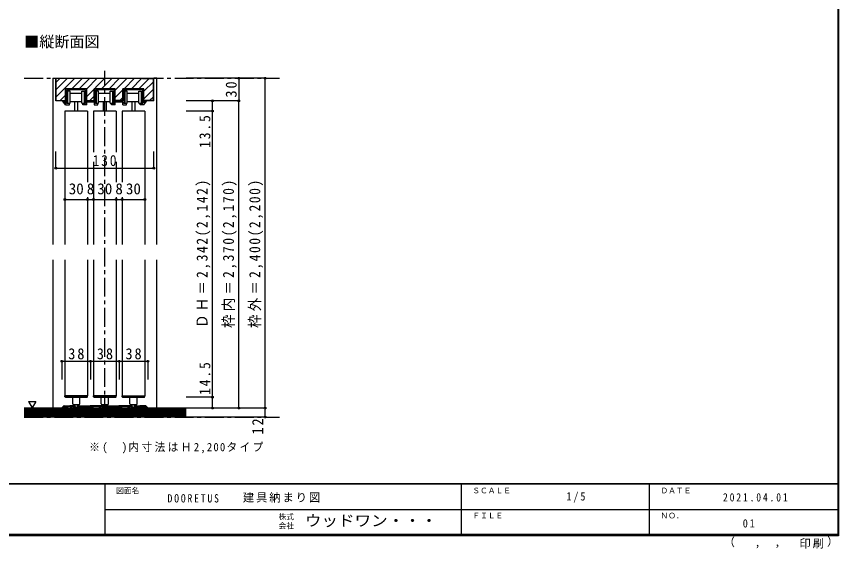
# Model space of a CAD drawing. Units: millimetres at full size, sheet at 1:5. Extents: x -973 to 977, y -718 to 696.
# Drawn here: x -116 to 977, y -718 to -11 of the extents above; entities that cross this region are included whole.
import ezdxf
from ezdxf.enums import TextEntityAlignment as Align

# ---------------------------------------------------------------- set-up
doc = ezdxf.new("R2010")
doc.units = ezdxf.units.MM
doc.header["$LTSCALE"] = 5
doc.header["$PDMODE"] = 32
doc.header["$PDSIZE"] = 2.5
doc.linetypes.add('CHAIN1', pattern=[8, 5, -1, 1, -1])
doc.linetypes.add('DASHED1', pattern=[1.8, 1.2, -0.6])
for name, color, linetype in [('0-1_通り芯', 4, 'CHAIN1'), ('0-3_仕上げ', 2, 'Continuous'), ('0-4_枠', 3, 'Continuous'), ('0-6_扉', 6, 'Continuous'), ('0-7_金物', 3, 'Continuous'), ('0-A_文字', 7, 'Continuous'), ('0-B_寸法', 7, 'Continuous'), ('0-C_ハッチ', 4, 'DASHED1'), ('F-0_補助線', 7, 'Continuous'), ('F-1_枠', 6, 'Continuous'), ('F-A_文字', 7, 'Continuous')]:
    doc.layers.add(name, color=color, linetype=linetype)
doc.styles.add('ＭＳ ゴシック', font='')
doc.styles.get('ＭＳ ゴシック').set_extended_font_data('MS Gothic')

msp = doc.modelspace()

# ---------------------------------------------------------------- linework, layer by layer
at = {"layer": '0-1_通り芯'}
for p, q in [((1.653, -543.141), (1.653, -83.141)), ((-105.446, -93.141), (233.554, -93.141)), ((-105.446, -543.141), (233.554, -543.141))]:
    msp.add_line(p, q, dxfattribs=at)
at = {"layer": '0-3_仕上げ'}
for p, q in [((109.554, -531.141), (-105.446, -531.141)), ((109.554, -543.141), (-105.446, -543.141))]:
    msp.add_line(p, q, dxfattribs=at)
at = {"layer": '0-3_仕上げ', "color": 7}
for p, q in [((109.554, -532.641), (-105.446, -532.641)), ((109.554, -534.141), (-105.446, -534.141)), ((109.554, -535.641), (-105.446, -535.641)), ((109.554, -537.141), (-105.446, -537.141)), ((109.554, -538.641), (-105.446, -538.641)), ((109.554, -540.141), (-105.446, -540.141)), ((109.554, -541.641), (-105.446, -541.641))]:
    msp.add_line(p, q, dxfattribs=at)
at = {"layer": '0-4_枠', "color": 4}
for p, q in [((-67.347, -93.141), (-67.347, -314.141)), ((-67.347, -93.141), (-63.347, -93.141)), ((70.653, -93.141), (66.653, -93.141)), ((70.653, -314.141), (70.653, -93.141)), ((-67.347, -334.141), (-67.347, -531.141)), ((70.653, -531.141), (70.653, -334.141))]:
    msp.add_line(p, q, dxfattribs=at)
at = {"layer": '0-4_枠'}
for p, q in [((-63.347, -123.141), (-63.347, -93.141)), ((-63.347, -93.141), (66.653, -93.141)), ((-62.847, -122.641), (-62.847, -93.641)), ((-48.347, -93.641), (-62.847, -93.641)), ((-48.347, -93.141), (-48.347, -93.641)), ((51.653, -93.641), (51.653, -93.141)), ((51.653, -93.641), (66.153, -93.641)), ((66.153, -122.641), (66.153, -93.641)), ((66.653, -123.141), (66.653, -93.141)), ((-50.476, -123.141), (-50.476, -107.141)), ((-12.476, -123.141), (-12.476, -107.141)), ((25.524, -123.141), (25.524, -107.141)), ((-50.476, -123.141), (-63.347, -123.141)), ((-62.847, -122.641), (-50.476, -122.641)), ((-22.476, -122.641), (-12.476, -122.641)), ((-12.476, -123.141), (-22.476, -123.141)), ((25.524, -122.641), (15.524, -122.641)), ((25.524, -123.141), (15.524, -123.141)), ((66.153, -122.641), (53.524, -122.641)), ((66.653, -123.141), (53.524, -123.141))]:
    msp.add_line(p, q, dxfattribs=at)
for points in [[(-22.476, -123.141), (-22.476, -107.141), (-50.476, -107.141)], [(15.524, -123.141), (15.524, -107.141), (-12.476, -107.141)], [(53.524, -123.141), (53.524, -107.141), (25.524, -107.141)]]:
    msp.add_lwpolyline(points, dxfattribs=at)
at = {"layer": '0-6_扉'}
for p, q in [((-21.347, -136.641), (-21.347, -231.141)), ((16.653, -136.641), (-13.347, -136.641)), ((-13.347, -136.641), (-13.347, -191.118)), ((16.653, -136.641), (16.653, -191.118)), ((54.653, -136.641), (24.653, -136.641)), ((24.653, -136.641), (24.653, -231.141)), ((54.653, -136.641), (54.653, -314.141)), ((-13.347, -204.046), (-13.347, -314.141)), ((16.653, -204.046), (16.653, -231.141)), ((-21.347, -251.141), (-21.347, -314.141)), ((16.653, -251.141), (16.653, -314.141)), ((24.653, -251.141), (24.653, -314.141)), ((-51.347, -334.141), (-51.347, -515.141)), ((-21.347, -334.141), (-21.347, -515.141)), ((-13.347, -334.141), (-13.347, -515.141)), ((16.653, -334.141), (16.653, -515.141)), ((24.653, -334.141), (24.653, -515.141)), ((54.653, -334.141), (54.653, -515.141)), ((-21.347, -515.141), (-51.347, -515.141)), ((16.653, -515.141), (-13.347, -515.141)), ((24.653, -515.141), (54.653, -515.141))]:
    msp.add_line(p, q, dxfattribs=at)
msp.add_lwpolyline([(-21.347, -136.641), (-51.347, -136.641), (-51.347, -314.141)], dxfattribs=at)
at = {"layer": '0-7_金物', "color": 7}
for p, q in [((-44.581, -126.165), (-44.581, -110.362)), ((-44.581, -112.758), (-29.106, -112.758)), ((-29.106, -126.165), (-29.106, -110.362)), ((-29.106, -110.362), (-25.6, -110.362)), ((-6.581, -126.165), (-6.581, -110.362)), ((-6.581, -112.758), (8.894, -112.758)), ((8.894, -126.165), (8.894, -110.362)), ((8.894, -110.362), (12.4, -110.362)), ((31.419, -126.165), (31.419, -110.362)), ((31.419, -112.758), (46.894, -112.758)), ((46.894, -126.165), (46.894, -110.362)), ((46.894, -110.362), (50.4, -110.362)), ((-29.106, -124.592), (-44.581, -124.592)), ((-38.476, -124.592), (-38.476, -136.641)), ((-34.476, -124.592), (-34.476, -136.641)), ((8.894, -124.592), (-6.581, -124.592)), ((-0.476, -124.592), (-0.476, -136.641)), ((3.524, -124.592), (3.524, -136.641)), ((46.894, -124.592), (31.419, -124.592)), ((37.524, -124.592), (37.524, -136.641)), ((41.524, -124.592), (41.524, -136.641)), ((-41.097, -525.742), (-41.097, -516.641)), ((-31.597, -525.742), (-31.597, -516.641)), ((-3.097, -525.742), (-3.097, -516.641)), ((6.403, -525.742), (6.403, -516.641)), ((34.903, -525.742), (34.903, -516.641)), ((44.403, -525.742), (44.403, -516.641)), ((-32.597, -526.742), (-40.097, -526.742)), ((-39.347, -526.742), (-39.347, -527.672)), ((-37.847, -528.169), (-39.338, -527.672)), ((-37.847, -530.242), (-37.847, -526.742)), ((-34.947, -530.342), (-37.747, -530.342)), ((-34.847, -530.242), (-34.847, -526.742)), ((-34.847, -528.169), (-33.355, -527.672)), ((-33.347, -526.742), (-33.347, -527.672)), ((5.403, -526.742), (-2.097, -526.742)), ((-1.347, -526.742), (-1.347, -527.672)), ((0.153, -528.169), (-1.338, -527.672)), ((0.153, -530.242), (0.153, -526.742)), ((3.053, -530.342), (0.253, -530.342)), ((3.153, -530.242), (3.153, -526.742)), ((3.153, -528.169), (4.645, -527.672)), ((4.653, -526.742), (4.653, -527.672)), ((43.403, -526.742), (35.903, -526.742)), ((36.653, -526.742), (36.653, -527.672)), ((38.153, -528.169), (36.662, -527.672)), ((38.153, -530.242), (38.153, -526.742)), ((41.053, -530.342), (38.253, -530.342)), ((41.153, -530.242), (41.153, -526.742)), ((41.153, -528.169), (42.645, -527.672)), ((42.653, -526.742), (42.653, -527.672))]:
    msp.add_line(p, q, dxfattribs=at)
at = {"layer": '0-7_金物', "color": 6}
for p, q in [((-51.347, -516.141), (-51.347, -515.141)), ((-51.347, -515.141), (-51.088, -515.141)), ((-51.088, -515.141), (-21.347, -515.141)), ((-50.847, -516.641), (-21.847, -516.641)), ((-21.347, -516.141), (-21.347, -515.141)), ((-13.347, -516.141), (-13.347, -515.141)), ((-13.347, -515.141), (-13.088, -515.141)), ((-13.088, -515.141), (16.653, -515.141)), ((-12.847, -516.641), (16.153, -516.641)), ((16.653, -516.141), (16.653, -515.141)), ((24.653, -516.141), (24.653, -515.141)), ((24.653, -515.141), (24.912, -515.141)), ((24.912, -515.141), (54.653, -515.141)), ((25.153, -516.641), (54.153, -516.641)), ((54.653, -516.141), (54.653, -515.141))]:
    msp.add_line(p, q, dxfattribs=at)
at = {"layer": '0-7_金物'}
for p, q in [((-52.923, -528.434), (-55.288, -530.8)), ((-53.547, -531.141), (-55.147, -531.141)), ((-53.347, -530.556), (-52.133, -529.341)), ((-53.347, -530.941), (-53.347, -530.556)), ((-52.133, -529.341), (-48.347, -529.341)), ((-48.347, -530.841), (-48.347, -529.341)), ((-48.047, -531.141), (-47.647, -531.141)), ((-47.347, -530.841), (-47.347, -529.341)), ((-39.576, -528.141), (-45.047, -528.141)), ((-41.747, -531.141), (-43.047, -531.141)), ((-41.747, -530.341), (-42.347, -530.341)), ((-39.447, -529.841), (-39.447, -530.841)), ((-39.422, -528.166), (-38.293, -528.53)), ((-33.547, -531.141), (-39.147, -531.141)), ((-37.947, -529.005), (-37.947, -530.041)), ((-37.647, -530.341), (-35.047, -530.341)), ((-34.747, -529.005), (-34.747, -530.041)), ((-33.272, -528.166), (-34.4, -528.53)), ((-33.247, -529.841), (-33.247, -530.841)), ((-33.118, -528.141), (-17.647, -528.141)), ((-32.747, -529.341), (-30.347, -529.341)), ((-30.947, -530.341), (-30.347, -530.341)), ((-30.947, -531.141), (-29.647, -531.141)), ((-30.347, -529.341), (-30.347, -530.341)), ((-29.347, -529.341), (-20.347, -529.341)), ((-29.347, -530.841), (-29.347, -529.341)), ((-20.947, -530.341), (-20.347, -530.341)), ((-20.947, -531.141), (-19.647, -531.141)), ((-20.347, -529.341), (-20.347, -530.341)), ((-19.347, -529.341), (-15.347, -529.341)), ((-19.347, -530.841), (-19.347, -529.341)), ((-17.347, -528.441), (-17.647, -528.141)), ((-17.047, -528.141), (-17.347, -528.441)), ((-1.576, -528.141), (-17.047, -528.141)), ((-15.347, -530.841), (-15.347, -529.341)), ((-13.747, -531.141), (-15.047, -531.141)), ((-13.747, -530.341), (-14.347, -530.341)), ((-3.747, -531.141), (-5.047, -531.141)), ((-3.747, -530.341), (-4.347, -530.341)), ((-1.447, -529.841), (-1.447, -530.841)), ((-1.422, -528.166), (-0.293, -528.53)), ((4.453, -531.141), (-1.147, -531.141)), ((0.053, -529.005), (0.053, -530.041)), ((0.353, -530.341), (2.953, -530.341)), ((3.253, -529.005), (3.253, -530.041)), ((4.728, -528.166), (3.6, -528.53)), ((4.753, -529.841), (4.753, -530.841)), ((4.882, -528.141), (20.353, -528.141)), ((5.253, -529.341), (7.653, -529.341)), ((7.053, -530.341), (7.653, -530.341)), ((7.053, -531.141), (8.353, -531.141)), ((7.653, -529.341), (7.653, -530.341)), ((8.653, -529.341), (17.653, -529.341)), ((8.653, -530.841), (8.653, -529.341)), ((17.053, -530.341), (17.653, -530.341)), ((17.053, -531.141), (18.353, -531.141)), ((17.653, -529.341), (17.653, -530.341)), ((18.653, -529.341), (22.653, -529.341)), ((18.653, -530.841), (18.653, -529.341)), ((20.653, -528.441), (20.353, -528.141)), ((20.953, -528.141), (20.653, -528.441)), ((36.424, -528.141), (20.953, -528.141)), ((22.653, -530.841), (22.653, -529.341)), ((24.253, -531.141), (22.953, -531.141)), ((24.253, -530.341), (23.653, -530.341)), ((34.253, -531.141), (32.953, -531.141)), ((34.253, -530.341), (33.653, -530.341)), ((36.553, -529.841), (36.553, -530.841)), ((36.578, -528.166), (37.707, -528.53)), ((42.453, -531.141), (36.853, -531.141)), ((38.053, -529.005), (38.053, -530.041)), ((38.353, -530.341), (40.953, -530.341)), ((41.253, -529.005), (41.253, -530.041)), ((42.728, -528.166), (41.6, -528.53)), ((42.753, -529.841), (42.753, -530.841)), ((42.882, -528.141), (48.353, -528.141)), ((43.253, -529.341), (45.653, -529.341)), ((45.053, -530.341), (45.653, -530.341)), ((45.053, -531.141), (46.353, -531.141)), ((45.653, -529.341), (45.653, -530.341)), ((46.653, -529.341), (50.653, -529.341)), ((46.653, -530.841), (46.653, -529.341)), ((48.653, -528.441), (48.353, -528.141)), ((48.953, -528.141), (48.653, -528.441)), ((55.522, -528.141), (48.953, -528.141)), ((50.653, -530.841), (50.653, -529.341)), ((51.353, -531.141), (50.953, -531.141)), ((51.653, -529.341), (55.439, -529.341)), ((51.653, -530.841), (51.653, -529.341)), ((56.229, -528.434), (58.595, -530.8)), ((56.853, -531.141), (58.453, -531.141))]:
    msp.add_line(p, q, dxfattribs=at)
at = {"layer": '0-7_金物', "color": 7}
for points in [[(-44.581, -110.362), (-47.956, -110.362), (-47.956, -126.165), (-44.581, -126.165)], [(-29.106, -126.165), (-25.6, -126.165), (-25.6, -110.362)], [(-6.581, -110.362), (-9.956, -110.362), (-9.956, -126.165), (-6.581, -126.165)], [(8.894, -126.165), (12.4, -126.165), (12.4, -110.362)], [(31.419, -110.362), (28.044, -110.362), (28.044, -126.165), (31.419, -126.165)], [(46.894, -126.165), (50.4, -126.165), (50.4, -110.362)]]:
    msp.add_lwpolyline(points, dxfattribs=at)
at = {"layer": '0-7_金物'}
for points in [[(-52.216, -528.141), (-45.647, -528.141), (-45.347, -528.441), (-45.047, -528.141)], [(-43.347, -530.841), (-43.347, -529.341), (-47.347, -529.341)], [(-39.947, -529.341), (-42.347, -529.341), (-42.347, -530.341)], [(-5.347, -530.841), (-5.347, -529.341), (-14.347, -529.341), (-14.347, -530.341)], [(-1.947, -529.341), (-4.347, -529.341), (-4.347, -530.341)], [(32.653, -530.841), (32.653, -529.341), (23.653, -529.341), (23.653, -530.341)], [(36.053, -529.341), (33.653, -529.341), (33.653, -530.341)], [(56.653, -530.941), (56.653, -530.556), (55.439, -529.341)]]:
    msp.add_lwpolyline(points, dxfattribs=at)
at = {"layer": '0-7_金物', "color": 6}
for centre, start, end in [((-50.847, -516.141), 180, 270), ((-21.847, -516.141), 270, 0), ((-12.847, -516.141), 180, 270), ((16.153, -516.141), 270, 0), ((25.153, -516.141), 180, 270), ((54.153, -516.141), 270, 0)]:
    msp.add_arc(centre, 0.5, start, end, dxfattribs=at)
at = {"layer": '0-7_金物'}
for centre, radius, start, end in [((-55.147, -530.941), 0.2, 135, 270), ((-53.547, -530.941), 0.2, 270, 0), ((-52.216, -529.141), 1, 90, 135), ((-48.047, -530.841), 0.3, 180, 270), ((-47.647, -530.841), 0.3, 270, 0), ((-43.047, -530.841), 0.3, 180, 270), ((-41.747, -530.741), 0.4, 0, 90), ((-41.747, -530.741), 0.4, 270, 0), ((-39.947, -529.841), 0.5, 0, 90), ((-39.576, -528.641), 0.5, 72.1213, 90), ((-39.147, -530.841), 0.3, 180, 270), ((-38.447, -529.005), 0.5, 0, 72.1213), ((-37.647, -530.041), 0.3, 180, 270), ((-35.047, -530.041), 0.3, 270, 0), ((-34.247, -529.005), 0.5, 107.8787, 180), ((-33.547, -530.841), 0.3, 270, 0), ((-33.118, -528.641), 0.5, 90, 107.8787), ((-32.747, -529.841), 0.5, 90, 180), ((-30.947, -530.741), 0.4, 90, 180), ((-30.947, -530.741), 0.4, 180, 270), ((-29.647, -530.841), 0.3, 270, 0), ((-20.947, -530.741), 0.4, 90, 180), ((-20.947, -530.741), 0.4, 180, 270), ((-19.647, -530.841), 0.3, 270, 0), ((-15.047, -530.841), 0.3, 180, 270), ((-13.747, -530.741), 0.4, 0, 90), ((-13.747, -530.741), 0.4, 270, 0), ((-5.047, -530.841), 0.3, 180, 270), ((-3.747, -530.741), 0.4, 0, 90), ((-3.747, -530.741), 0.4, 270, 0), ((-1.947, -529.841), 0.5, 0, 90), ((-1.576, -528.641), 0.5, 72.1213, 90), ((-1.147, -530.841), 0.3, 180, 270), ((-0.447, -529.005), 0.5, 0, 72.1213), ((0.353, -530.041), 0.3, 180, 270), ((2.953, -530.041), 0.3, 270, 0), ((3.753, -529.005), 0.5, 107.8787, 180), ((4.453, -530.841), 0.3, 270, 0), ((4.882, -528.641), 0.5, 90, 107.8787), ((5.253, -529.841), 0.5, 90, 180), ((7.053, -530.741), 0.4, 90, 180), ((7.053, -530.741), 0.4, 180, 270), ((8.353, -530.841), 0.3, 270, 0), ((17.053, -530.741), 0.4, 90, 180), ((17.053, -530.741), 0.4, 180, 270), ((18.353, -530.841), 0.3, 270, 0), ((22.953, -530.841), 0.3, 180, 270), ((24.253, -530.741), 0.4, 0, 90), ((24.253, -530.741), 0.4, 270, 0), ((32.953, -530.841), 0.3, 180, 270), ((34.253, -530.741), 0.4, 0, 90), ((34.253, -530.741), 0.4, 270, 0), ((36.053, -529.841), 0.5, 0, 90), ((36.424, -528.641), 0.5, 72.1213, 90), ((36.853, -530.841), 0.3, 180, 270), ((37.553, -529.005), 0.5, 0, 72.1213), ((38.353, -530.041), 0.3, 180, 270), ((40.953, -530.041), 0.3, 270, 0), ((41.753, -529.005), 0.5, 107.8787, 180), ((42.453, -530.841), 0.3, 270, 0), ((42.882, -528.641), 0.5, 90, 107.8787), ((43.253, -529.841), 0.5, 90, 180), ((45.053, -530.741), 0.4, 90, 180), ((45.053, -530.741), 0.4, 180, 270), ((46.353, -530.841), 0.3, 270, 0), ((50.953, -530.841), 0.3, 180, 270), ((51.353, -530.841), 0.3, 270, 0), ((55.522, -529.141), 1, 45, 90), ((56.853, -530.941), 0.2, 180, 270), ((58.453, -530.941), 0.2, 270, 45)]:
    msp.add_arc(centre, radius, start, end, dxfattribs=at)
at = {"layer": '0-7_金物', "color": 7}
for centre, radius, start, end in [((-40.097, -525.742), 1, 180, 270), ((-37.747, -530.242), 0.1, 180, 270), ((-34.947, -530.242), 0.1, 270, 0), ((-32.597, -525.742), 1, 270, 0), ((-2.097, -525.742), 1, 180, 270), ((0.253, -530.242), 0.1, 180, 270), ((3.053, -530.242), 0.1, 270, 0), ((5.403, -525.742), 1, 270, 0), ((35.903, -525.742), 1, 180, 270), ((38.253, -530.242), 0.1, 180, 270), ((41.053, -530.242), 0.1, 270, 0), ((43.403, -525.742), 1, 270, 0)]:
    msp.add_arc(centre, radius, start, end, dxfattribs=at)
at = {"layer": '0-A_文字'}
for p, q in [((-22.476, -107.141), (-50.476, -107.141)), ((-50.476, -107.141), (-50.476, -128.341)), ((-23.976, -108.641), (-48.976, -108.641)), ((-48.976, -108.641), (-48.976, -126.841)), ((-23.976, -126.841), (-23.976, -108.641)), ((-22.476, -128.341), (-22.476, -107.141)), ((15.524, -107.141), (-12.476, -107.141)), ((-12.476, -107.141), (-12.476, -128.341)), ((14.024, -108.641), (-10.976, -108.641)), ((-10.976, -108.641), (-10.976, -126.841)), ((14.024, -126.841), (14.024, -108.641)), ((15.524, -128.341), (15.524, -107.141)), ((52.024, -108.641), (27.024, -108.641)), ((27.024, -108.641), (27.024, -126.841)), ((52.024, -126.841), (52.024, -108.641)), ((53.524, -125.791), (53.524, -107.141)), ((-52.621, -123.141), (-54.476, -123.141)), ((-50.476, -128.341), (-54.476, -123.141)), ((-50.476, -125.791), (-52.621, -123.141)), ((-50.476, -128.341), (-45.476, -128.341)), ((-45.476, -126.841), (-48.976, -126.841)), ((-45.476, -128.341), (-45.476, -126.841)), ((-27.476, -128.341), (-27.476, -126.841)), ((-27.476, -126.841), (-23.976, -126.841)), ((-22.476, -128.341), (-27.476, -128.341)), ((-22.476, -123.141), (-12.476, -123.141)), ((-12.476, -124.641), (-22.476, -124.641)), ((-12.476, -128.341), (-7.476, -128.341)), ((-7.476, -126.841), (-10.976, -126.841)), ((-7.476, -128.341), (-7.476, -126.841)), ((10.524, -128.341), (10.524, -126.841)), ((10.524, -126.841), (14.024, -126.841)), ((15.524, -128.341), (10.524, -128.341)), ((15.524, -123.141), (25.524, -123.141)), ((25.524, -124.641), (15.524, -124.641)), ((25.524, -128.341), (25.524, -124.641)), ((25.524, -128.341), (30.524, -128.341)), ((30.524, -126.841), (27.024, -126.841)), ((30.524, -128.341), (30.524, -126.841)), ((48.524, -126.841), (52.024, -126.841)), ((53.524, -128.341), (57.524, -123.141)), ((53.524, -125.791), (55.669, -123.141)), ((55.669, -123.141), (57.524, -123.141)), ((-99.881, -522.328), (-94.881, -530.988))]:
    msp.add_line(p, q, dxfattribs=at)
for points in [[(53.524, -107.141), (25.524, -107.141), (25.524, -123.141)], [(53.524, -128.341), (48.524, -128.341), (48.524, -126.841)], [(-99.881, -522.328), (-89.881, -522.328), (-94.881, -530.988)]]:
    msp.add_lwpolyline(points, dxfattribs=at)
at = {"layer": '0-B_寸法', "color": 4}
for p, q in [((214.554, -93.141), (109.554, -93.141)), ((179.554, -93.141), (179.554, -123.141)), ((214.554, -531.141), (214.554, -93.141)), ((179.554, -123.141), (109.554, -123.141)), ((144.554, -136.641), (144.554, -123.141)), ((179.554, -531.141), (179.554, -123.141)), ((144.554, -136.641), (109.554, -136.641)), ((144.554, -516.641), (144.554, -136.641)), ((-63.347, -212.446), (-63.347, -190.387)), ((66.653, -212.446), (66.653, -190.387)), ((-63.347, -212.446), (66.653, -212.446)), ((-51.347, -254.141), (54.653, -254.141)), ((-55.347, -469.117), (-17.347, -469.117)), ((-55.347, -469.117), (-55.347, -493.141)), ((-17.347, -469.117), (-17.347, -493.141)), ((-17.347, -469.117), (20.653, -469.117)), ((20.653, -469.117), (20.653, -493.141)), ((20.653, -469.117), (58.653, -469.117)), ((58.653, -469.117), (58.653, -493.141)), ((144.554, -516.641), (109.554, -516.641)), ((144.554, -531.141), (144.554, -516.641)), ((144.554, -531.141), (109.554, -531.141)), ((214.554, -531.141), (109.554, -531.141)), ((214.554, -543.141), (214.554, -531.141)), ((214.554, -543.141), (109.554, -543.141))]:
    msp.add_line(p, q, dxfattribs=at)
at = {"layer": '0-B_寸法'}
for p in [(179.554, -93.141), (214.554, -93.141), (144.554, -123.141), (179.554, -123.141), (144.554, -136.641), (-63.347, -212.446), (66.653, -212.446), (-51.347, -254.141), (-21.347, -254.141), (-13.347, -254.141), (16.653, -254.141), (24.653, -254.141), (54.653, -254.141), (-55.347, -469.117), (-17.347, -469.117), (20.653, -469.117), (58.653, -469.117), (144.554, -516.641), (144.554, -531.141), (179.554, -531.141), (214.554, -531.141), (214.554, -543.141)]:
    msp.add_point(p, dxfattribs=at)
at = {"layer": '0-C_ハッチ', "linetype": 'Continuous'}
for p, q in [((-62.847, -117.914), (-38.074, -93.141)), ((-62.847, -108.015), (-47.974, -93.141)), ((-62.847, -98.115), (-58.373, -93.641)), ((-42.175, -107.141), (-28.175, -93.141)), ((-32.275, -107.141), (-18.275, -93.141)), ((-22.476, -117.141), (1.524, -93.141)), ((-22.376, -107.141), (-8.376, -93.141)), ((-2.577, -107.141), (11.423, -93.141)), ((7.323, -107.141), (21.323, -93.141)), ((15.524, -108.84), (31.222, -93.141)), ((27.122, -107.141), (41.122, -93.141)), ((37.021, -107.141), (50.521, -93.641)), ((46.921, -107.141), (60.421, -93.641)), ((66.153, -97.809), (53.524, -110.438)), ((15.524, -118.739), (25.654, -108.609)), ((53.524, -120.337), (66.153, -107.708)), ((-57.675, -122.641), (-50.346, -115.313)), ((-18.077, -122.641), (-12.346, -116.911)), ((21.521, -122.641), (25.654, -118.509)), ((61.119, -122.641), (66.153, -117.608))]:
    msp.add_line(p, q, dxfattribs=at)
at = {"layer": 'F-1_枠'}
for p, q in [((975.82, 695.833), (975.82, -700.833)), ((976.653, 695.833), (976.653, -700.833)), ((976.653, -631.667), (-973.347, -631.667)), ((976.653, -632.5), (-973.347, -632.5)), ((1.653, -632.5), (1.653, -699.167)), ((474.986, -632.5), (474.986, -699.167)), ((724.986, -632.5), (724.986, -699.167)), ((1.653, -665.833), (974.986, -665.834)), ((976.653, -699.167), (-973.347, -699.167)), ((976.653, -700), (-973.347, -700)), ((976.653, -700.833), (-973.347, -700.833))]:
    msp.add_line(p, q, dxfattribs=at)

# ---------------------------------------------------------------- texts
at = {"layer": '0-A_文字', "style": 'ＭＳ ゴシック'}
msp.add_text('■縦断面図', height=14.66, dxfattribs=at).set_placement((-105.446, -56.322), align=Align.BOTTOM_LEFT)
at = {"layer": '0-A_文字', "insert": (-19.196, -591.448), "char_height": 11, "attachment_point": 7, "style": 'ＭＳ ゴシック'}
msp.add_mtext('\\T1.22;\\W0.95;※(\u3000)内寸法はＨ2,200タイプ', dxfattribs=at)
at = {"layer": '0-B_寸法', "style": 'ＭＳ ゴシック'}
for s, p in [('30', (-46.347, -251.641)), ('8', (-22.347, -251.641)), ('30', (-8.347, -251.641)), ('8', (15.653, -251.641)), ('30', (29.653, -251.641))]:
    msp.add_text(s, height=14.66, dxfattribs=at).set_placement(p, align=Align.BOTTOM_LEFT)
at = {"layer": '0-B_寸法', "char_height": 14.66, "attachment_point": 7, "rotation": 90, "style": 'ＭＳ ゴシック'}
for s, insert in [('\\T1.27;\\W0.95;30', (177.054, -118.766)), ('\\T1.28;\\W0.9;13.5', (142.054, -185.628)), ('\\T1.23;\\W0.9;ＤＨ＝2,342(2,142)', (142.054, -424.766)), ('\\T1.23;\\W0.9;枠内＝2,370(2,170)', (177.054, -424.766)), ('\\T1.23;\\W0.9;枠外＝2,400(2,200)', (212.054, -424.766)), ('\\T1.28;\\W0.9;14.5', (142.054, -513.738)), ('\\T1.27;\\W0.95;12', (212.054, -566.391))]:
    msp.add_mtext(s, dxfattribs=dict(at, insert=insert))
at = {"layer": '0-B_寸法', "char_height": 14.66, "attachment_point": 7, "style": 'ＭＳ ゴシック'}
for s, insert in [('\\T1.27;\\W0.9;130', (-14.597, -209.946)), ('\\T1.27;\\W0.95;38', (-46.972, -466.617)), ('\\T1.27;\\W0.95;38', (-8.972, -466.617)), ('\\T1.27;\\W0.95;38', (29.028, -466.617))]:
    msp.add_mtext(s, dxfattribs=dict(at, insert=insert))
at = {"layer": 'F-0_補助線', "char_height": 11, "attachment_point": 7, "style": 'ＭＳ ゴシック'}
for s, insert in [('\\T1.17;建具納まり図', (185.035, -656.798)), ('\\T1.39;\\W0.85;DOORETUS', (84.986, -656.798))]:
    msp.add_mtext(s, dxfattribs=dict(at, insert=insert))
at = {"layer": 'F-A_文字', "style": 'ＭＳ ゴシック'}
for s, height, p in [('図面名', 7.331, (16.653, -646.667)), ('ＳＣＡＬＥ', 7.331, (489.986, -646.667)), ('ＤＡＴＥ', 7.331, (739.986, -646.667)), ('株式', 7.331, (232.486, -681.5)), ('ＦＩＬＥ', 7.331, (489.986, -680)), ('ＮＯ．', 7.331, (739.986, -680.001)), ('会社', 7.331, (232.486, -693.5)), ('（', 11, (823.992, -718.052)), ('）', 11, (961.387, -717.355)), (',', 11, (865.199, -718.052)), (',', 11, (891.686, -717.588))]:
    msp.add_text(s, height=height, dxfattribs=at).set_placement(p, align=Align.BOTTOM_LEFT)
at = {"layer": 'F-A_文字', "style": 'ＭＳ ゴシック', "width": 1.1}
msp.add_text('ウッドワン・・・', height=14.66, dxfattribs=at).set_placement((267.486, -692.5), align=Align.BOTTOM_LEFT)
at = {"layer": 'F-A_文字', "char_height": 11, "attachment_point": 7, "style": 'ＭＳ ゴシック'}
for s, insert in [('\\T1.38;\\W0.9;1/5', (614.986, -656.667)), ('\\T1.39;\\W0.85;2021.04.01', (823.111, -655.417)), ('\\T1.36;\\W0.9;01', (849.361, -690.001)), ('\\T1.17;印刷', (924.678, -717.82))]:
    msp.add_mtext(s, dxfattribs=dict(at, insert=insert))

doc.saveas('drawing.dxf')
